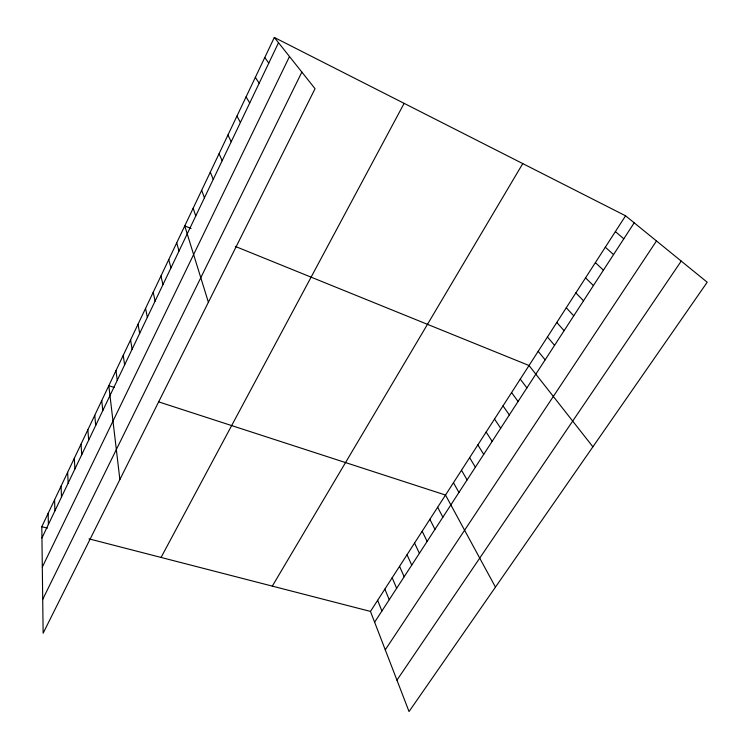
<?xml version="1.0" encoding="UTF-8"?>
<svg xmlns="http://www.w3.org/2000/svg" width="749" height="749" viewBox="0 0 749 749"><rect width="100%" height="100%" fill="white"/><g stroke="black" fill="none" stroke-linecap="round" stroke-linejoin="round"><path stroke-width="1.12" d="M274.321 37.45L315.048 88.682L43.133 633.205L41.804 526.687L274.321 37.45L625.574 215.796L707.196 282.233L409.038 711.55L370.474 611.427L625.574 215.796M41.944 537.969L278.516 42.73M42.309 567.087L289.488 56.531M42.712 599.378L301.856 72.082M161.072 557.434L404.132 103.362M272.299 586.121L522.765 163.6M374.622 622.204L634.197 222.818M385.267 649.832L656.48 240.953M396.942 680.148L681.225 261.092M41.804 526.687L47.365 528.12M89 538.859L370.474 611.427M114.222 387.439L108.82 385.679L119.868 479.529M158.619 401.857L445.515 495.052L495.454 587.113M191.061 228.482L184.75 225.917L208.391 302.259M235.27 246.402L529.037 365.512L592.89 446.816M615.388 231.6L623.805 238.8M605.323 247.207L613.553 254.585M595.38 262.618L603.413 270.174M585.559 277.851L593.405 285.575M575.859 292.896L583.518 300.789M566.272 307.773L573.753 315.825M556.797 322.463L564.1 330.674M547.435 336.984L554.569 345.345M538.185 351.328L545.141 359.838M520.265 379.125L526.903 387.907M511.586 392.579L518.065 401.501M264.772 57.533L268.779 63.131M503.01 405.883L509.339 414.937M494.518 419.047L500.697 428.222M486.129 432.061L492.168 441.358M255.362 77.334L259.182 83.223M477.825 444.934L483.723 454.343M469.614 457.667L475.372 467.198M246.093 96.836L249.726 103.016M461.496 470.26L467.114 479.903M453.463 482.721L458.94 492.468M236.956 116.067L240.401 122.527M437.65 507.242L442.865 517.203M429.87 519.31L434.963 529.374M422.174 531.247L427.136 541.405M227.939 135.026L231.216 141.758M414.553 543.062L419.393 553.314M407.016 554.756L411.735 565.102M219.064 153.723L222.163 160.707M399.554 566.328L404.16 576.758M392.176 577.779L396.661 588.302M384.864 589.107L389.237 599.724M210.3 172.148L213.24 179.386M377.627 600.324L381.896 611.025M201.668 190.321L204.44 197.811M193.148 208.241L195.77 215.974M176.698 242.845L179.02 251.018M168.759 259.547L170.941 267.936M160.932 276.035L162.964 284.629M153.199 292.307L155.099 301.098M145.559 308.373L147.338 317.361M138.022 324.233L139.67 333.399M130.588 339.887L132.105 349.24M123.239 355.344L124.634 364.875M115.983 370.605L117.265 380.314M101.742 400.575L102.791 410.602M94.758 415.274L95.694 425.46M87.858 429.795L88.682 440.131M81.032 444.148L81.763 454.624M74.301 458.313L74.919 468.949M67.644 472.319L68.168 483.086M61.072 486.157L61.493 497.055M54.574 499.826L54.902 510.855M48.151 513.337L48.385 524.497"/></g></svg>
